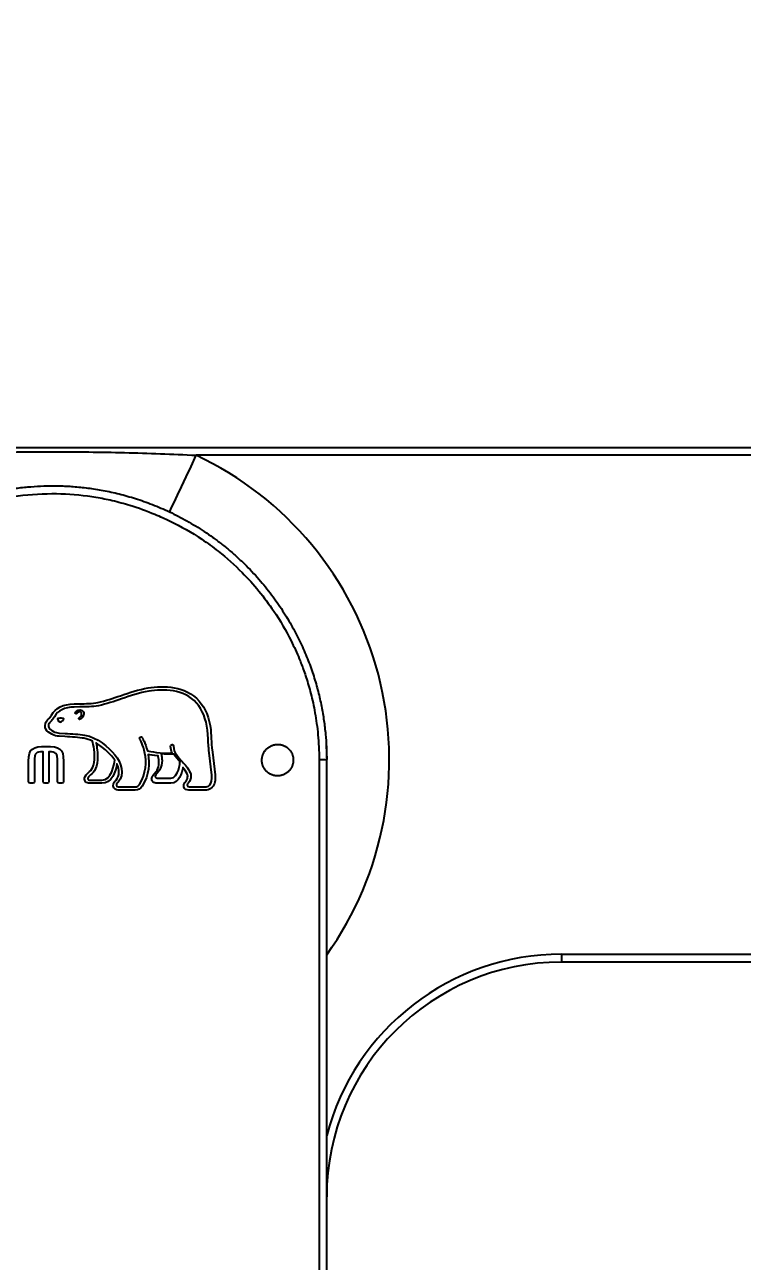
# Model space of a CAD drawing. Extents: x 0 to 1128, y 0 to 827.
# Drawn here: x 319 to 364.9, y 601 to 680.2 of the extents above; entities that cross this region are included whole.
import ezdxf

# ---------------------------------------------------------------- set-up
doc = ezdxf.new("R2010")
doc.units = 0
doc.header["$LTSCALE"] = 4
doc.header["$MEASUREMENT"] = 0
doc.header["$PDMODE"] = 3
doc.header["$PDSIZE"] = -10
doc.layers.get('0').update_dxf_attribs({"linetype": 'CONTINUOUS'})
doc.layers.get('DEFPOINTS').update_dxf_attribs({"linetype": 'CONTINUOUS'})
doc.layers.add('DEF_LAYER_ASSEM_MEMBER', color=7, linetype='CONTINUOUS')
doc.layers.add('DEF_LAYER_SYMBOL', color=7, linetype='CONTINUOUS')
doc.styles.add('Daelim Dimension', font='')
doc.styles.get('Daelim Dimension').set_extended_font_data('나눔고딕')
doc.dimstyles.new('DEFAULT', dxfattribs={"dimscale": 2, "dimtxt": 2, "dimasz": 2, "dimexe": 0, "dimexo": 2, "dimgap": 1, "dimtad": 1, "dimdec": 1, "dimzin": 9, "dimdsep": 46, "dimtxsty": 'Daelim Dimension', "dimcen": 0.5, "dimclrd": 252, "dimclre": 252, "dimclrt": 3, "dimadec": 1, "dimazin": 0, "dimtfac": 1, "dimtdec": 1, "dimtix": 1, "dimtmove": 0, "dimatfit": 3, "dimfxl": 1, "dimtolj": 1, "dimtzin": 1, "dimlwd": 9, "dimlwe": 9, "dimarcsym": 0})

# ---------------------------------------------------------------- blocks, each defined once
blk = doc.blocks.new('*D19')
at = {"color": 5, "lineweight": 9, "ltscale": 0.5, "transparency": 16777216}
for p, q in [((245.805, 679.815), (245.805, 720.329)), ((395.805, 683.227), (395.805, 720.329)), ((391.805, 718.329), (249.805, 718.329))]:
    blk.add_line(p, q, dxfattribs=at)
at = {"color": 5, "ltscale": 0.5, "transparency": 16777216}
for points in [[(249.805, 718.996), (249.805, 717.662), (245.805, 718.329)], [(391.805, 718.996), (391.805, 717.662), (395.805, 718.329)]]:
    blk.add_solid(points, dxfattribs=at)
at = {"layer": 'DEFPOINTS', "color": 0, "ltscale": 0.5, "transparency": 16777216}
for p in [(245.805, 718.329), (395.805, 679.227), (245.805, 675.815)]:
    blk.add_point(p, dxfattribs=at)
at = {"color": 7, "ltscale": 0.5, "transparency": 16777216, "insert": (320.805, 725.758), "char_height": 10, "attachment_point": 5, "style": 'Daelim Dimension'}
blk.add_mtext('\\A1;150', dxfattribs=at)

msp = doc.modelspace()

# ---------------------------------------------------------------- linework, layer by layer
at = {"color": 7, "linetype": 'Continuous', "lineweight": 25}
for p, q in [((247.469, 653.12), (385.358, 653.12)), ((367.926, 652.62), (329.977, 652.62)), ((337.84, 633.149), (337.84, 547.077)), ((338.323, 547.077), (338.323, 633.149)), ((353.339, 620.686), (396.09, 620.686)), ((353.339, 620.686), (353.339, 620.186)), ((396.09, 620.186), (353.339, 620.186))]:
    msp.add_line(p, q, dxfattribs=at)
at = {"color": 7, "linetype": 'Continuous', "lineweight": 25, "flags": 128}
for points in [[(328.271, 648.997), (328.303, 649.067), (328.401, 649.273), (328.558, 649.608), (328.77, 650.058), (329.029, 650.607), (329.324, 651.233), (329.644, 651.913), (329.977, 652.62)], [(338.293, 634.179), (338.3, 634.051), (338.323, 633.149)]]:
    msp.add_lwpolyline(points, dxfattribs=at)
at = {"color": 8, "linetype": 'Continuous', "lineweight": 25}
for centre, radius, start, end in [((320.805, 633.149), 21.522, 324.48402, 64.77634), ((353.339, 605.17), 15.516, 90, 165.40745)]:
    msp.add_arc(centre, radius, start, end, dxfattribs=at)
at = {"color": 7, "linetype": 'Continuous', "lineweight": 25}
msp.add_arc((353.339, 605.17), 15.016, 90, 180, dxfattribs=at)
for points, knots in [([(311.633, 652.62), (313.161, 652.7), (314.689, 652.756), (317.747, 652.83), (319.276, 652.848), (322.335, 652.848), (323.864, 652.83), (326.922, 652.756), (328.45, 652.7), (329.977, 652.62)], [0, 0, 0, 0, 0.25, 0.25, 0.5, 0.5, 0.75, 0.75, 1, 1, 1, 1]), ([(303.287, 633.149), (303.288, 633.29), (303.29, 633.577), (303.306, 634.013), (303.334, 634.462), (303.375, 634.922), (303.429, 635.395), (303.498, 635.878), (303.584, 636.373), (303.686, 636.877), (303.805, 637.392), (303.944, 637.914), (304.103, 638.445), (304.283, 638.983), (304.485, 639.527), (304.711, 640.076), (304.96, 640.628), (305.234, 641.184), (305.534, 641.741), (305.861, 642.297), (306.215, 642.853), (306.597, 643.405), (307.009, 643.952), (307.45, 644.493), (307.921, 645.026), (308.56, 645.692), (309.38, 646.451), (310.389, 647.253), (311.415, 647.955), (312.448, 648.561), (313.478, 649.075), (314.495, 649.504), (315.494, 649.854), (316.467, 650.132), (317.41, 650.344), (318.316, 650.498), (319.184, 650.599), (320.009, 650.657), (320.545, 650.664), (320.805, 650.668)], [0, 0, 0, 0, 0.015382, 0.031238, 0.04757, 0.064376, 0.081658, 0.099415, 0.117646, 0.136353, 0.155535, 0.175192, 0.195324, 0.215931, 0.237013, 0.258571, 0.280603, 0.30311, 0.326093, 0.349551, 0.373484, 0.397892, 0.422775, 0.448133, 0.473966, 0.500275, 0.548784, 0.595615, 0.640768, 0.684244, 0.726041, 0.766159, 0.8046, 0.841362, 0.876446, 0.909852, 0.941579, 0.971629, 1, 1, 1, 1]), ([(320.805, 650.668), (320.946, 650.667), (321.233, 650.665), (321.668, 650.648), (322.117, 650.62), (322.577, 650.58), (323.049, 650.525), (323.533, 650.456), (324.027, 650.371), (324.531, 650.269), (325.044, 650.15), (325.567, 650.011), (326.097, 649.852), (326.634, 649.673), (327.178, 649.471), (327.726, 649.246), (328.279, 648.997), (328.834, 648.724), (329.39, 648.424), (329.946, 648.098), (330.501, 647.745), (331.053, 647.363), (331.6, 646.952), (332.14, 646.512), (332.673, 646.042), (333.337, 645.405), (334.093, 644.59), (334.894, 643.586), (335.595, 642.565), (336.2, 641.536), (336.716, 640.509), (337.147, 639.493), (337.499, 638.494), (337.78, 637.519), (337.994, 636.573), (338.15, 635.661), (338.253, 634.788), (338.313, 633.954), (338.32, 633.413), (338.323, 633.149)], [0, 0, 0, 0, 0.015373, 0.03122, 0.047541, 0.064336, 0.081605, 0.099348, 0.117565, 0.136257, 0.155422, 0.175062, 0.195176, 0.215763, 0.236825, 0.258361, 0.280372, 0.302856, 0.325815, 0.349247, 0.373154, 0.397535, 0.42239, 0.44772, 0.473523, 0.499801, 0.54804, 0.594653, 0.639638, 0.682997, 0.724728, 0.764832, 0.803309, 0.840159, 0.875381, 0.908977, 0.940945, 0.971286, 1, 1, 1, 1]), ([(303.771, 633.149), (303.772, 633.279), (303.774, 633.539), (303.788, 633.927), (303.81, 634.314), (303.842, 634.7), (303.882, 635.083), (303.93, 635.465), (303.987, 635.845), (304.053, 636.222), (304.127, 636.598), (304.209, 636.971), (304.299, 637.341), (304.397, 637.708), (304.504, 638.073), (304.618, 638.435), (304.74, 638.793), (304.869, 639.149), (305.007, 639.501), (305.151, 639.849), (305.304, 640.194), (305.463, 640.535), (305.63, 640.872), (305.805, 641.205), (305.986, 641.535), (306.175, 641.859), (306.371, 642.18), (306.573, 642.496), (306.783, 642.808), (307, 643.115), (307.223, 643.417), (307.453, 643.714), (307.689, 644.006), (307.931, 644.292), (308.179, 644.573), (308.434, 644.848), (308.995, 645.429), (309.909, 646.266), (311.246, 647.268), (312.675, 648.133), (314.072, 648.8), (315.636, 649.39), (317.01, 649.761), (318.794, 650.076), (320.686, 650.223), (322.634, 650.095), (323.914, 649.885), (324.816, 649.687), (325.91, 649.391), (327.143, 648.942), (328.699, 648.246), (330.066, 647.463), (331.602, 646.347), (333.229, 644.892), (334.81, 642.96), (335.933, 641.037), (336.465, 639.863), (336.72, 639.221), (336.868, 638.82), (337.019, 638.374), (337.17, 637.882), (337.317, 637.344), (337.456, 636.759), (337.582, 636.127), (337.689, 635.448), (337.772, 634.722), (337.829, 633.951), (337.836, 633.421), (337.84, 633.149)], [0, 0, 0, 0, 0.007291, 0.014561, 0.021811, 0.029043, 0.036258, 0.043456, 0.050638, 0.057806, 0.06496, 0.0721, 0.079228, 0.086345, 0.09345, 0.100544, 0.107628, 0.114703, 0.121769, 0.128827, 0.135877, 0.142921, 0.149959, 0.156993, 0.164023, 0.171051, 0.178077, 0.185103, 0.192129, 0.199156, 0.206182, 0.213207, 0.220229, 0.227248, 0.234263, 0.241273, 0.248277, 0.279599, 0.31069, 0.341898, 0.373179, 0.397388, 0.43569, 0.452755, 0.499066, 0.541755, 0.561966, 0.571797, 0.593546, 0.625532, 0.645329, 0.689173, 0.713569, 0.751808, 0.81137, 0.852811, 0.87643, 0.883606, 0.891599, 0.900408, 0.910033, 0.920472, 0.931721, 0.943773, 0.956625, 0.970279, 0.984736, 1, 1, 1, 1]), ([(337.84, 633.149), (337.898, 633.149), (338.022, 633.149), (338.193, 633.149), (338.303, 633.149), (338.323, 633.149), (338.323, 633.149)], [0.0936609, 0.0936609, 0.0936609, 0.0936609, 0.2927895, 0.4919181, 0.6910467, 0.8894278, 0.8894278, 0.8894278, 0.8894278])]:
    msp.add_open_spline(points, degree=3, knots=knots, dxfattribs=at)
at = {"layer": 'DEF_LAYER_ASSEM_MEMBER', "color": 40, "linetype": 'Continuous'}
for points in [[(335.183, 632.101), (335.144, 632.101), (335.106, 632.103), (335.067, 632.107), (335.029, 632.112), (334.991, 632.118), (334.953, 632.126), (334.916, 632.136), (334.878, 632.146), (334.842, 632.159), (334.806, 632.172), (334.77, 632.187), (334.735, 632.204), (334.701, 632.222), (334.667, 632.241), (334.634, 632.261), (334.602, 632.283), (334.571, 632.306), (334.54, 632.33), (334.511, 632.356), (334.482, 632.383), (334.455, 632.41), (334.429, 632.439), (334.403, 632.469), (334.379, 632.5), (334.356, 632.531), (334.335, 632.564), (334.315, 632.597), (334.296, 632.631), (334.278, 632.666), (334.262, 632.701), (334.247, 632.737), (334.233, 632.774), (334.221, 632.811), (334.211, 632.848), (334.202, 632.886), (334.194, 632.925), (334.188, 632.963), (334.183, 633.002), (334.18, 633.041), (334.178, 633.08), (334.178, 633.12), (334.18, 633.159), (334.183, 633.198), (334.187, 633.237), (334.193, 633.276), (334.2, 633.315), (334.209, 633.353), (334.22, 633.391), (334.232, 633.429), (334.245, 633.466), (334.26, 633.502), (334.276, 633.538), (334.293, 633.573), (334.312, 633.607), (334.332, 633.641), (334.353, 633.674), (334.376, 633.706), (334.4, 633.737), (334.425, 633.767), (334.451, 633.796), (334.478, 633.825), (334.507, 633.852), (334.536, 633.878), (334.567, 633.903), (334.598, 633.926), (334.631, 633.949), (334.664, 633.97), (334.698, 633.99), (334.733, 634.008), (334.768, 634.026), (334.804, 634.041), (334.841, 634.056), (334.878, 634.069), (334.915, 634.08), (334.953, 634.09), (334.991, 634.098), (335.029, 634.105), (335.067, 634.111), (335.106, 634.115), (335.144, 634.117), (335.183, 634.118)], [(335.183, 634.118), (335.222, 634.117), (335.261, 634.115), (335.299, 634.112), (335.338, 634.107), (335.376, 634.1), (335.414, 634.092), (335.451, 634.083), (335.488, 634.072), (335.525, 634.06), (335.561, 634.046), (335.597, 634.031), (335.632, 634.014), (335.666, 633.996), (335.7, 633.977), (335.733, 633.957), (335.765, 633.935), (335.796, 633.912), (335.827, 633.888), (335.856, 633.862), (335.884, 633.836), (335.912, 633.808), (335.938, 633.779), (335.963, 633.749), (335.987, 633.718), (336.01, 633.687), (336.032, 633.654), (336.052, 633.621), (336.071, 633.587), (336.088, 633.552), (336.105, 633.517), (336.119, 633.481), (336.133, 633.445), (336.145, 633.408), (336.155, 633.37), (336.164, 633.332), (336.172, 633.294), (336.178, 633.255), (336.183, 633.216), (336.186, 633.177), (336.188, 633.138), (336.188, 633.099), (336.186, 633.06), (336.184, 633.02), (336.179, 632.981), (336.173, 632.942), (336.166, 632.904), (336.157, 632.866), (336.146, 632.828), (336.135, 632.79), (336.121, 632.753), (336.107, 632.717), (336.091, 632.681), (336.073, 632.646), (336.054, 632.611), (336.034, 632.578), (336.013, 632.545), (335.99, 632.513), (335.967, 632.482), (335.942, 632.452), (335.915, 632.423), (335.888, 632.394), (335.86, 632.367), (335.83, 632.341), (335.8, 632.316), (335.768, 632.293), (335.736, 632.27), (335.703, 632.249), (335.669, 632.229), (335.634, 632.21), (335.599, 632.193), (335.563, 632.177), (335.526, 632.163), (335.489, 632.15), (335.452, 632.139), (335.414, 632.129), (335.376, 632.12), (335.338, 632.113), (335.299, 632.108), (335.261, 632.104), (335.222, 632.102), (335.183, 632.101)]]:
    msp.add_lwpolyline(points, dxfattribs=at)
at = {"layer": 'DEF_LAYER_SYMBOL', "color": 7, "linetype": 'Continuous'}
for points, knots in [([(331.185, 632.179), (331.185, 632.179), (331.021, 633.614), (331.021, 633.614), (330.962, 634.029), (330.952, 634.254), (330.943, 634.473), (330.943, 634.473), (330.902, 635.04), (330.902, 635.04), (330.817, 635.813), (330.567, 636.437), (330.159, 636.894), (329.279, 637.884), (327.902, 637.894), (326.903, 637.729), (326.293, 637.629), (325.705, 637.428), (325.137, 637.234), (324.663, 637.071), (324.173, 636.904), (323.679, 636.798), (323.336, 636.725), (322.907, 636.723), (322.528, 636.721), (322.528, 636.721), (322.167, 636.716), (322.167, 636.716), (321.455, 636.698), (320.969, 636.452), (320.726, 635.985), (320.726, 635.985), (320.715, 635.965), (320.715, 635.965), (320.675, 635.895), (320.619, 635.838), (320.56, 635.778), (320.497, 635.715), (320.432, 635.649), (320.382, 635.564), (320.288, 635.405), (320.281, 635.243), (320.36, 635.093), (320.512, 634.809), (320.942, 634.655), (321.2, 634.636), (321.2, 634.636), (321.579, 634.613), (321.579, 634.613), (321.988, 634.589), (322.495, 634.56), (322.793, 634.507), (322.986, 634.473), (323.168, 634.412), (323.34, 634.334), (323.346, 634.318), (323.498, 633.761), (323.468, 633.148), (323.44, 632.589), (323.197, 632.394), (323.019, 632.252), (323.017, 632.251), (322.843, 632.115), (322.831, 631.95), (322.824, 631.86), (322.849, 631.779), (322.902, 631.723), (322.961, 631.66), (323.05, 631.628), (323.165, 631.628), (323.165, 631.628), (323.938, 631.628), (323.938, 631.628), (324.57, 631.628), (324.84, 632.367), (324.906, 632.883), (325.09, 632.514), (325.087, 632.097), (324.85, 631.832), (324.85, 631.832), (324.644, 631.641), (324.665, 631.457), (324.688, 631.265), (324.849, 631.188), (324.978, 631.188), (324.978, 631.188), (326.075, 631.188), (326.075, 631.188), (326.271, 631.188), (326.428, 631.276), (326.528, 631.443), (326.975, 632.184), (326.999, 632.914), (326.901, 633.48), (327.035, 633.453), (327.263, 633.414), (327.536, 633.384), (327.55, 633.304), (327.58, 633.133), (327.58, 633.132), (327.587, 633.068), (327.59, 633.008), (327.59, 632.953), (327.59, 632.525), (327.399, 632.341), (327.29, 632.238), (327.289, 632.236), (327.145, 632.09), (327.13, 631.966), (327.13, 631.966), (327.098, 631.84), (327.206, 631.727), (327.268, 631.662), (327.364, 631.628), (327.495, 631.628), (327.495, 631.628), (328.35, 631.628), (328.35, 631.628), (328.895, 631.628), (329.063, 632.303), (329.118, 632.649), (329.215, 632.527), (329.325, 632.378), (329.391, 632.238), (329.437, 632.142), (329.445, 632.035), (329.413, 631.933), (329.358, 631.752), (329.127, 631.623), (329.175, 631.406), (329.211, 631.239), (329.353, 631.188), (329.496, 631.188), (329.496, 631.188), (330.594, 631.188), (330.594, 631.188), (330.602, 631.188), (330.824, 631.185), (330.998, 631.373), (331.161, 631.55), (331.223, 631.813), (331.185, 632.179)], [0, 0, 0, 0, 1, 1, 1, 2, 2, 2, 3, 3, 3, 4, 4, 4, 5, 5, 5, 6, 6, 6, 7, 7, 7, 8, 8, 8, 9, 9, 9, 10, 10, 10, 11, 11, 11, 12, 12, 12, 13, 13, 13, 14, 14, 14, 15, 15, 15, 16, 16, 16, 17, 17, 17, 18, 18, 18, 19, 19, 19, 20, 20, 20, 21, 21, 21, 22, 22, 22, 23, 23, 23, 24, 24, 24, 25, 25, 25, 26, 26, 26, 27, 27, 27, 28, 28, 28, 29, 29, 29, 30, 30, 30, 31, 31, 31, 32, 32, 32, 33, 33, 33, 34, 34, 34, 35, 35, 35, 36, 36, 36, 37, 37, 37, 38, 38, 38, 39, 39, 39, 40, 40, 40, 41, 41, 41, 42, 42, 42, 43, 43, 43, 44, 44, 44, 45, 45, 45, 46, 46, 46, 47, 47, 47, 47]), ([(330.846, 631.519), (330.737, 631.399), (330.602, 631.398), (330.595, 631.398), (330.595, 631.398), (329.517, 631.398), (329.517, 631.398), (329.451, 631.398), (329.399, 631.424), (329.399, 631.502), (329.399, 631.615), (329.546, 631.707), (329.6, 631.853), (329.656, 632.008), (329.653, 632.177), (329.582, 632.328), (329.455, 632.598), (329.264, 632.812), (329.08, 633.018), (328.818, 633.312), (328.538, 633.594), (328.517, 633.997), (328.513, 634.055), (328.49, 634.111), (328.432, 634.109), (328.373, 634.106), (328.334, 634.055), (328.339, 633.98), (328.35, 633.825), (328.388, 633.687), (328.443, 633.559), (327.733, 633.527), (327.021, 633.668), (326.853, 633.704), (326.728, 634.211), (326.524, 634.541), (326.519, 634.548), (326.489, 634.598), (326.436, 634.615), (326.395, 634.59), (326.353, 634.565), (326.344, 634.506), (326.374, 634.456), (326.383, 634.441), (327.226, 633.008), (326.347, 631.551), (326.285, 631.446), (326.197, 631.398), (326.075, 631.398), (326.075, 631.398), (324.981, 631.398), (324.981, 631.398), (324.936, 631.398), (324.868, 631.428), (324.868, 631.503), (324.868, 631.579), (324.975, 631.693), (324.975, 631.693), (325.416, 632.183), (325.192, 632.95), (324.768, 633.457), (324.357, 633.946), (323.688, 634.561), (322.83, 634.713), (322.52, 634.769), (322.005, 634.798), (321.592, 634.823), (321.592, 634.823), (321.215, 634.845), (321.215, 634.845), (321.004, 634.861), (320.654, 634.989), (320.547, 635.192), (320.502, 635.275), (320.508, 635.363), (320.564, 635.459), (320.601, 635.521), (320.654, 635.574), (320.711, 635.631), (320.777, 635.698), (320.845, 635.767), (320.899, 635.86), (320.899, 635.86), (320.914, 635.888), (320.914, 635.888), (321.119, 636.282), (321.543, 636.49), (322.174, 636.507), (322.174, 636.507), (322.529, 636.511), (322.529, 636.511), (322.918, 636.513), (323.359, 636.515), (323.723, 636.593), (324.229, 636.702), (324.725, 636.871), (325.205, 637.035), (325.766, 637.227), (326.345, 637.425), (326.938, 637.522), (327.885, 637.679), (329.184, 637.672), (330.001, 636.755), (330.379, 636.33), (330.612, 635.746), (330.692, 635.018), (330.692, 635.018), (330.732, 634.464), (330.732, 634.464), (330.742, 634.241), (330.752, 634.01), (330.811, 633.585), (330.811, 633.585), (330.975, 632.157), (330.975, 632.157), (331.006, 631.86), (330.961, 631.646), (330.846, 631.519)], [0, 0, 0, 0, 1, 1, 1, 2, 2, 2, 3, 3, 3, 4, 4, 4, 5, 5, 5, 6, 6, 6, 7, 7, 7, 8, 8, 8, 9, 9, 9, 10, 10, 10, 11, 11, 11, 12, 12, 12, 13, 13, 13, 14, 14, 14, 15, 15, 15, 16, 16, 16, 17, 17, 17, 18, 18, 18, 19, 19, 19, 20, 20, 20, 21, 21, 21, 22, 22, 22, 23, 23, 23, 24, 24, 24, 25, 25, 25, 26, 26, 26, 27, 27, 27, 28, 28, 28, 29, 29, 29, 30, 30, 30, 31, 31, 31, 32, 32, 32, 33, 33, 33, 34, 34, 34, 35, 35, 35, 36, 36, 36, 37, 37, 37, 38, 38, 38, 39, 39, 39, 39]), ([(322.247, 636.179), (322.223, 636.152), (322.221, 636.109), (322.247, 636.086), (322.272, 636.063), (322.315, 636.07), (322.339, 636.096), (322.35, 636.109), (322.482, 636.265), (322.595, 636.185), (322.636, 636.155), (322.653, 636.114), (322.647, 636.059), (322.638, 635.972), (322.562, 635.872), (322.51, 635.839), (322.479, 635.82), (322.46, 635.782), (322.474, 635.751), (322.488, 635.719), (322.528, 635.71), (322.559, 635.725), (322.654, 635.77), (322.774, 635.921), (322.79, 636.063), (322.801, 636.161), (322.756, 636.241), (322.678, 636.296), (322.509, 636.416), (322.317, 636.254), (322.247, 636.179)], [0, 0, 0, 0, 1, 1, 1, 2, 2, 2, 3, 3, 3, 4, 4, 4, 5, 5, 5, 6, 6, 6, 7, 7, 7, 8, 8, 8, 9, 9, 9, 10, 10, 10, 10]), ([(321.138, 635.772), (321.138, 635.772), (321.299, 635.844), (321.496, 635.767), (321.496, 635.767), (321.521, 635.757), (321.488, 635.712), (321.392, 635.583), (321.298, 635.554), (321.298, 635.554), (321.298, 635.554), (321.229, 635.53), (321.19, 635.576), (321.111, 635.669), (321.109, 635.722), (321.109, 635.722), (321.109, 635.722), (321.101, 635.762), (321.138, 635.772)], [0, 0, 0, 0, 1, 1, 1, 2, 2, 2, 3, 3, 3, 4, 4, 4, 5, 5, 5, 6, 6, 6, 6]), ([(321.212, 631.628), (321.212, 631.628), (321.39, 631.628), (321.39, 631.628), (321.45, 631.628), (321.489, 631.685), (321.489, 631.733), (321.489, 631.733), (321.489, 633.049), (321.489, 633.049), (321.489, 633.85), (321.225, 633.985), (320.373, 633.985), (319.519, 633.985), (319.254, 633.85), (319.254, 633.049), (319.254, 633.049), (319.254, 631.733), (319.254, 631.733), (319.254, 631.674), (319.299, 631.628), (319.354, 631.628), (319.354, 631.628), (319.53, 631.628), (319.53, 631.628), (319.593, 631.628), (319.63, 631.683), (319.63, 631.733), (319.63, 631.733), (319.63, 633.02), (319.63, 633.02), (319.63, 633.585), (319.707, 633.64), (320.186, 633.641), (320.186, 633.607), (320.186, 631.733), (320.186, 631.733), (320.186, 631.672), (320.228, 631.628), (320.285, 631.628), (320.285, 631.628), (320.458, 631.628), (320.458, 631.628), (320.52, 631.628), (320.557, 631.683), (320.557, 631.733), (320.557, 631.733), (320.557, 633.602), (320.557, 633.638), (320.781, 633.637), (320.924, 633.613), (321.005, 633.534), (321.095, 633.445), (321.112, 633.276), (321.112, 633.02), (321.112, 633.02), (321.112, 631.733), (321.112, 631.733), (321.112, 631.676), (321.158, 631.628), (321.212, 631.628)], [0, 0, 0, 0, 1, 1, 1, 2, 2, 2, 3, 3, 3, 4, 4, 4, 5, 5, 5, 6, 6, 6, 7, 7, 7, 8, 8, 8, 9, 9, 9, 10, 10, 10, 11, 11, 11, 12, 12, 12, 13, 13, 13, 14, 14, 14, 15, 15, 15, 16, 16, 16, 17, 17, 17, 18, 18, 18, 19, 19, 19, 20, 20, 20, 20]), ([(324.764, 633.111), (324.727, 632.811), (324.557, 631.826), (323.938, 631.826), (323.938, 631.826), (323.165, 631.826), (323.165, 631.826), (323.105, 631.826), (323.041, 631.875), (323.041, 631.948), (323.041, 632.021), (323.139, 632.095), (323.144, 632.099), (323.339, 632.254), (323.634, 632.49), (323.666, 633.138), (323.688, 633.58), (323.621, 633.988), (323.574, 634.211), (323.574, 634.211), (324.261, 633.819), (324.764, 633.111)], [0, 0, 0, 0, 1, 1, 1, 2, 2, 2, 3, 3, 3, 4, 4, 4, 5, 5, 5, 6, 6, 6, 7, 7, 7, 7]), ([(328.35, 631.965), (328.35, 631.965), (327.471, 631.965), (327.471, 631.965), (327.403, 631.965), (327.35, 632.019), (327.35, 632.087), (327.35, 632.153), (327.426, 632.231), (327.428, 632.235), (327.611, 632.409), (327.79, 632.646), (327.79, 633.088), (327.79, 633.152), (327.786, 633.22), (327.779, 633.293), (327.779, 633.293), (327.756, 633.422), (327.744, 633.506), (327.985, 633.489), (328.288, 633.477), (328.548, 633.495), (328.645, 633.338), (328.809, 633.143), (328.94, 632.996), (328.939, 632.996), (328.938, 632.997), (328.938, 632.997), (328.937, 632.985), (328.87, 631.965), (328.35, 631.965)], [0, 0, 0, 0, 1, 1, 1, 2, 2, 2, 3, 3, 3, 4, 4, 4, 5, 5, 5, 6, 6, 6, 7, 7, 7, 8, 8, 8, 9, 9, 9, 10, 10, 10, 10])]:
    msp.add_open_spline(points, degree=3, knots=knots, dxfattribs=at)

# ---------------------------------------------------------------- dimensions: what is measured, and where the dimension line sits
at = {"color": 5, "ltscale": 0.5}
dim = msp.add_linear_dim(base=(245.805, 718.329), p1=(395.805, 679.227), p2=(245.805, 675.815), dimstyle='DEFAULT', override={"dimtxt": 5, "dimexe": 1, "dimdec": 0, "dimclrd": 5, "dimclre": 5, "dimclrt": 7}, dxfattribs=at)
dim.commit()
dim.dimension.update_dxf_attribs({"geometry": '*D19', "text_midpoint": (320.805, 725.758)})

doc.saveas('drawing.dxf')
